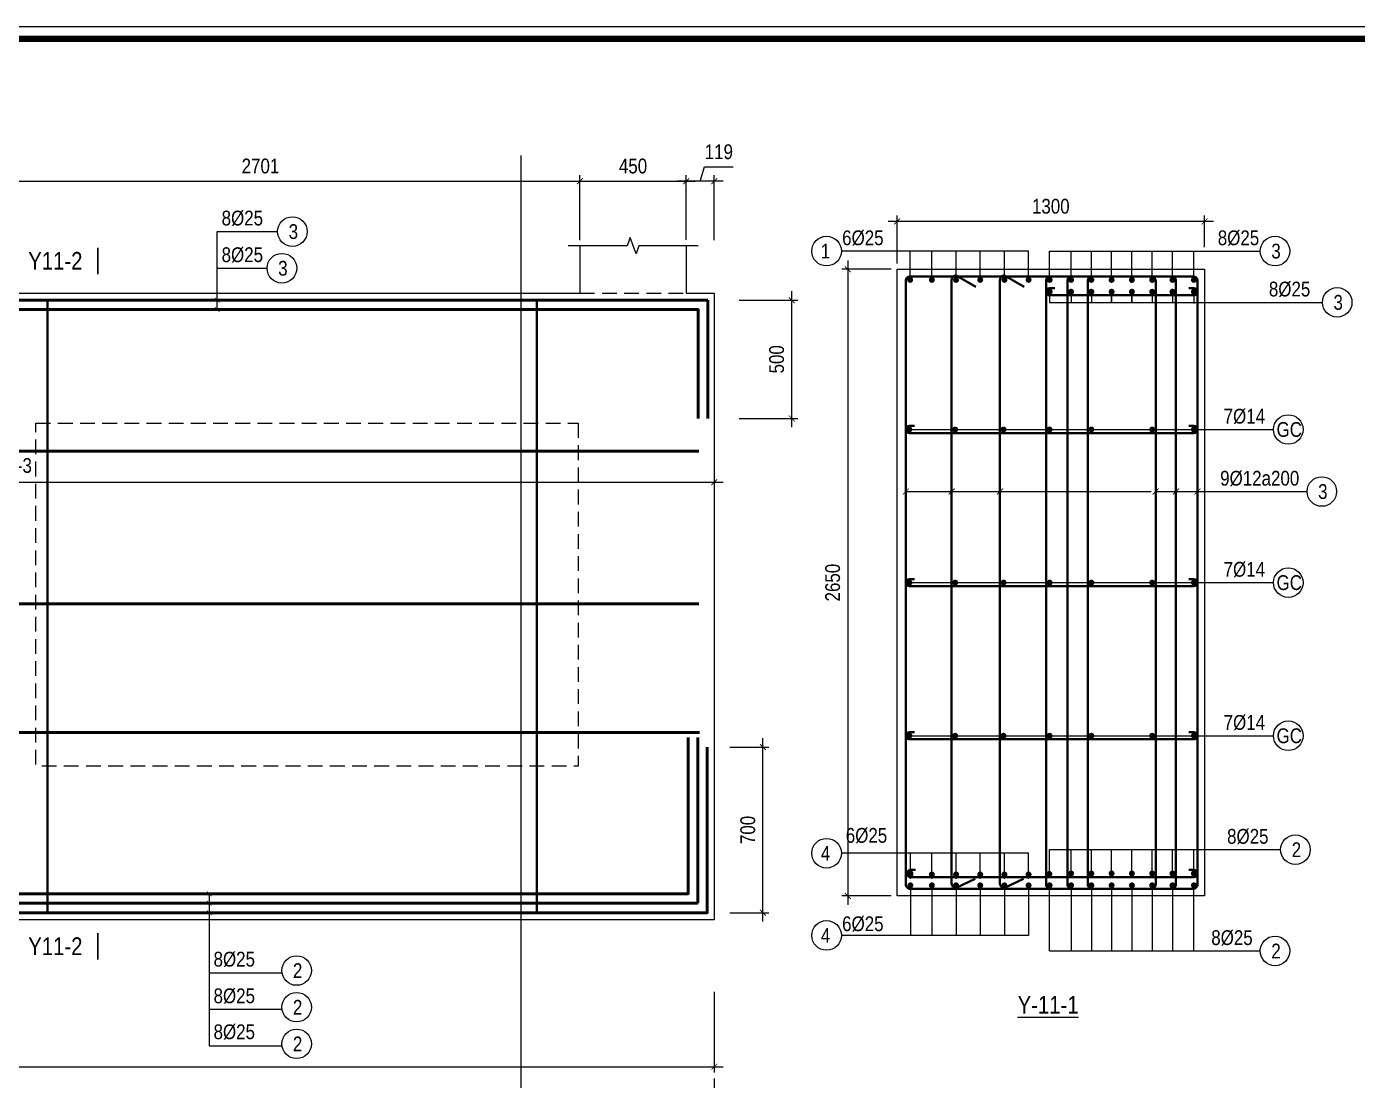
# Model space of a CAD drawing. Header units: millimetres. Extents: x 3014920 to 3563667, y -1638653 to -1356471.
# Drawn here: x 3159477 to 3165103, y -1610520 to -1606064 of the extents above; entities that cross this region are included whole.
import ezdxf
from ezdxf.enums import TextEntityAlignment as Align

# ---------------------------------------------------------------- set-up
doc = ezdxf.new("R2010")
doc.units = ezdxf.units.MM
doc.header["$MEASUREMENT"] = 0
doc.header["$PDMODE"] = 2
for name, pattern in [('6 TANG DIEN HINH 14-15$0$ACAD_ISO10W100', [18, 12, -3, 0, -3]), ('ACAD_ISO04W100', [30, 24, -3, 0, -3]), ('HIDDEN', [0.375, 0.25, -0.125])]:
    doc.linetypes.add(name, pattern=pattern)
doc.layers.get('0').update_dxf_attribs({"lineweight": 9})
doc.layers.get('Defpoints').update_dxf_attribs({"color": 10, "lineweight": 0})
for name, color, linetype, lineweight in [('CDAI', 21, 'Continuous', 40), ('CTHEP', 50, 'Continuous', 50), ('DBAO', 90, 'Continuous', 13), ('DGIONG', 130, 'Continuous', 13), ('KTH', 154, 'Continuous', 9), ('Net khuat', 8, 'HIDDEN', 13), ('TEXT', 7, 'Continuous', 15), ('TRUC', 251, 'ACAD_ISO04W100', 9)]:
    doc.layers.add(name, color=color, linetype=linetype, lineweight=lineweight)
doc.styles.add('Star-HelCon', font='VHELVCN_0.TTF')
doc.styles.add('TTP-HelCon', font='VHELVCN_0.TTF')
doc.styles.add('VNI-HELVE-CONDENSE', font='VHELVCN_0.TTF')
doc.dimstyles.new('kc-25', dxfattribs={"dimtxt": 62.5, "dimasz": 20, "dimexe": 20, "dimexo": 50, "dimgap": 25, "dimtad": 3, "dimdec": 0, "dimzin": 0, "dimdsep": 46, "dimtxsty": 'VNI-HELVE-CONDENSE', "dimblk": 'DIM', "dimcen": 2.5, "dimclrd": 256, "dimclre": 154, "dimclrt": 7, "dimaunit": 1, "dimadec": 0, "dimazin": 0, "dimtfac": 1, "dimtdec": 0, "dimtix": 1, "dimtmove": 0, "dimatfit": 3, "dimldrblk": 'DOT', "dimfxl": 1, "dimtolj": 1, "dimtzin": 0, "dimarcsym": 0})
doc.dimstyles.new('TTP-25', dxfattribs={"dimscale": 25, "dimtxt": 2.5, "dimasz": 1, "dimexe": 1, "dimexo": 1, "dimgap": 0.09, "dimtad": 0, "dimdec": 4, "dimrnd": 1, "dimzin": 9, "dimdsep": 46, "dimtxsty": 'TTP-HelCon', "dimblk": 'ARCHTICK', "dimcen": 0.09, "dimdle": 1.5, "dimclrd": 256, "dimclre": 256, "dimclrt": 7, "dimadec": 0, "dimazin": 0, "dimtfac": 1, "dimtdec": 4, "dimtmove": 0, "dimatfit": 3, "dimldrblk": 'ARCHTICK', "dimfxl": 1, "dimtvp": 1, "dimtolj": 1, "dimtzin": 0, "dimarcsym": 0})

# ---------------------------------------------------------------- blocks, each defined once
blk = doc.blocks.new('_ArchTick')
at = {"color": 0, "linetype": 'ByBlock', "const_width": 0.15}
blk.add_lwpolyline([(-0.5, -0.5), (0.5, 0.5)], dxfattribs=at)
blk = doc.blocks.new('*D2740')
at = {"layer": 'Defpoints', "color": 0, "transparency": 16777216}
for p in [(400, 65.3), (10850, 65.3), (400, -475.6)]:
    blk.add_point(p, dxfattribs=at)
at = {"layer": 'KTH', "lineweight": -2, "transparency": 16777216}
for p, q in [((400, 40.3), (400, -500.6)), ((10850, 40.3), (10850, -500.6)), ((10887.5, -475.6), (362.5, -475.6))]:
    blk.add_line(p, q, dxfattribs=at)
at = {"layer": 'KTH', "lineweight": -2, "transparency": 16777216, "xscale": 25, "yscale": 25, "zscale": 25, "rotation": 180}
blk.add_blockref('_ArchTick', (400, -475.6), dxfattribs=at)
at = {"layer": 'KTH', "lineweight": -2, "transparency": 16777216, "xscale": 25, "yscale": 25, "zscale": 25}
blk.add_blockref('_ArchTick', (10850, -475.6), dxfattribs=at)
at = {"layer": 'KTH', "color": 7, "transparency": 16777216, "insert": (5625, -411.7), "char_height": 62.5, "attachment_point": 5, "style": 'TTP-HelCon'}
blk.add_mtext('\\A1;10450', dxfattribs=at)
blk = doc.blocks.new('*D2742')
at = {"layer": 'Defpoints', "color": 0, "transparency": 16777216}
for p in [(11550, 3468.4), (11100, 3194.4), (11550, 3195.4)]:
    blk.add_point(p, dxfattribs=at)
at = {"layer": 'KTH', "lineweight": -2, "transparency": 16777216}
for p, q in [((11100, 3219.4), (11100, 3493.4)), ((11550, 3220.4), (11550, 3493.4)), ((11062.5, 3468.4), (11587.5, 3468.4))]:
    blk.add_line(p, q, dxfattribs=at)
at = {"layer": 'KTH', "lineweight": -2, "transparency": 16777216, "xscale": 25, "yscale": 25, "zscale": 25, "rotation": 180}
blk.add_blockref('_ArchTick', (11100, 3468.4), dxfattribs=at)
at = {"layer": 'KTH', "lineweight": -2, "transparency": 16777216, "xscale": 25, "yscale": 25, "zscale": 25}
blk.add_blockref('_ArchTick', (11550, 3468.4), dxfattribs=at)
at = {"layer": 'KTH', "color": 7, "transparency": 16777216, "insert": (11325, 3532.3), "char_height": 62.5, "attachment_point": 5, "style": 'TTP-HelCon'}
blk.add_mtext('\\A1;450', dxfattribs=at)
blk = doc.blocks.new('*D2744')
at = {"layer": 'Defpoints', "color": 0, "transparency": 16777216}
for p in [(5500, 2445.4), (11668.5, 2392.6), (11668.5, 2195.4)]:
    blk.add_point(p, dxfattribs=at)
at = {"layer": 'KTH', "lineweight": -2, "transparency": 16777216}
for p, q in [((5500, 2420.4), (5500, 2170.4)), ((11668.5, 2367.6), (11668.5, 2170.4)), ((5462.5, 2195.4), (11706, 2195.4))]:
    blk.add_line(p, q, dxfattribs=at)
at = {"layer": 'KTH', "lineweight": -2, "transparency": 16777216, "xscale": 25, "yscale": 25, "zscale": 25, "rotation": 180}
blk.add_blockref('_ArchTick', (5500, 2195.4), dxfattribs=at)
at = {"layer": 'KTH', "lineweight": -2, "transparency": 16777216, "xscale": 25, "yscale": 25, "zscale": 25}
blk.add_blockref('_ArchTick', (11668.5, 2195.4), dxfattribs=at)
at = {"layer": 'KTH', "color": 7, "transparency": 16777216, "insert": (8584.3, 2265.3), "char_height": 62.5, "attachment_point": 5, "style": 'TTP-HelCon'}
blk.add_mtext('\\A1;6Þ12a200-3', dxfattribs=at)
blk = doc.blocks.new('*D2747')
at = {"layer": 'Defpoints', "color": 0, "transparency": 16777216}
for p in [(10850, -334.5), (11668.5, -300.6), (11668.5, -475.6)]:
    blk.add_point(p, dxfattribs=at)
at = {"layer": 'KTH', "lineweight": -2, "transparency": 16777216}
for p, q in [((11668.5, -325.6), (11668.5, -500.6)), ((10850, -359.5), (10850, -500.6)), ((10812.5, -475.6), (11706, -475.6))]:
    blk.add_line(p, q, dxfattribs=at)
at = {"layer": 'KTH', "lineweight": -2, "transparency": 16777216, "xscale": 25, "yscale": 25, "zscale": 25, "rotation": 180}
blk.add_blockref('_ArchTick', (10850, -475.6), dxfattribs=at)
at = {"layer": 'KTH', "lineweight": -2, "transparency": 16777216, "xscale": 25, "yscale": 25, "zscale": 25}
blk.add_blockref('_ArchTick', (11668.5, -475.6), dxfattribs=at)
at = {"layer": 'KTH', "color": 7, "transparency": 16777216, "insert": (11259.3, -411.7), "char_height": 62.5, "attachment_point": 5, "style": 'TTP-HelCon'}
blk.add_mtext('\\A1;819', dxfattribs=at)
blk = doc.blocks.new('*D2748')
at = {"layer": 'Defpoints', "color": 0, "transparency": 16777216}
for p in [(5500, 95.3), (11668.5, 65.3), (11668.5, -275.6)]:
    blk.add_point(p, dxfattribs=at)
at = {"layer": 'KTH', "lineweight": -2, "transparency": 16777216}
for p, q in [((5500, 70.3), (5500, -300.6)), ((11668.5, 40.3), (11668.5, -300.6)), ((5462.5, -275.6), (11706, -275.6))]:
    blk.add_line(p, q, dxfattribs=at)
at = {"layer": 'KTH', "lineweight": -2, "transparency": 16777216, "xscale": 25, "yscale": 25, "zscale": 25, "rotation": 180}
blk.add_blockref('_ArchTick', (5500, -275.6), dxfattribs=at)
at = {"layer": 'KTH', "lineweight": -2, "transparency": 16777216, "xscale": 25, "yscale": 25, "zscale": 25}
blk.add_blockref('_ArchTick', (11668.5, -275.6), dxfattribs=at)
at = {"layer": 'KTH', "color": 7, "transparency": 16777216, "insert": (8584.3, -211.8), "char_height": 62.5, "attachment_point": 5, "style": 'TTP-HelCon'}
blk.add_mtext('\\A1;6169', dxfattribs=at)
blk = doc.blocks.new('DIM')
h = blk.add_hatch(color=1)
h.paths.add_polyline_path([(0.49, 0.29, 1), (0.29, 0.49), (-0.19, 0), (0.19, 0)])
h.paths.add_polyline_path([(0.19, 0), (-0.19, 0), (-0.49, -0.29, 1), (-0.29, -0.49)])
at = {"color": 9}
for p, q in [((-0.19, 0), (-1.5, 0)), ((0.19, 0), (1.5, 0))]:
    blk.add_line(p, q, dxfattribs=at)
at = {"color": 1}
for p, q in [((-0.49, -0.29), (0.29, 0.49)), ((-0.29, -0.49), (0.49, 0.29)), ((-0.19, 0), (0.19, 0))]:
    blk.add_line(p, q, dxfattribs=at)
blk.add_arc((-0.39, -0.39), 0.138, 135, 315, dxfattribs=at)
blk = doc.blocks.new('*D2750')
at = {"layer": 'Defpoints', "color": 0, "transparency": 16777216}
for p in [(11100, 3468.4), (8399.5, 3194.4), (11100, 3194.4)]:
    blk.add_point(p, dxfattribs=at)
at = {"layer": 'KTH', "lineweight": -2, "transparency": 16777216}
for p, q in [((8399.5, 3219.4), (8399.5, 3493.4)), ((11100, 3219.4), (11100, 3493.4)), ((8362, 3468.4), (11137.5, 3468.4))]:
    blk.add_line(p, q, dxfattribs=at)
at = {"layer": 'KTH', "lineweight": -2, "transparency": 16777216, "xscale": 25, "yscale": 25, "zscale": 25, "rotation": 180}
blk.add_blockref('_ArchTick', (8399.5, 3468.4), dxfattribs=at)
at = {"layer": 'KTH', "lineweight": -2, "transparency": 16777216, "xscale": 25, "yscale": 25, "zscale": 25}
blk.add_blockref('_ArchTick', (11100, 3468.4), dxfattribs=at)
at = {"layer": 'KTH', "color": 7, "transparency": 16777216, "insert": (9749.7, 3532.3), "char_height": 62.5, "attachment_point": 5, "style": 'TTP-HelCon'}
blk.add_mtext('\\A1;2701', dxfattribs=at)
blk = doc.blocks.new('*D2751')
at = {"layer": 'Defpoints', "color": 0, "transparency": 16777216}
for p in [(11550, 3468.4), (11550, 3195.4), (11668.5, 3194.4)]:
    blk.add_point(p, dxfattribs=at)
at = {"layer": 'KTH', "lineweight": -2, "transparency": 16777216}
for p, q in [((11550, 3220.4), (11550, 3493.4)), ((11609.3, 3468.4), (11627.3, 3528.7)), ((11627.3, 3528.7), (11748.2, 3528.7)), ((11668.5, 3219.4), (11668.5, 3493.4)), ((11706, 3468.4), (11512.5, 3468.4))]:
    blk.add_line(p, q, dxfattribs=at)
at = {"layer": 'KTH', "lineweight": -2, "transparency": 16777216, "xscale": 25, "yscale": 25, "zscale": 25, "rotation": 180}
blk.add_blockref('_ArchTick', (11550, 3468.4), dxfattribs=at)
at = {"layer": 'KTH', "lineweight": -2, "transparency": 16777216, "xscale": 25, "yscale": 25, "zscale": 25}
blk.add_blockref('_ArchTick', (11668.5, 3468.4), dxfattribs=at)
at = {"layer": 'KTH', "color": 7, "transparency": 16777216, "insert": (11687.8, 3592.6), "char_height": 62.5, "attachment_point": 5, "style": 'TTP-HelCon'}
blk.add_mtext('\\A1;119', dxfattribs=at)
blk = doc.blocks.new('*D2755')
at = {"layer": 'Defpoints', "color": 0, "transparency": 16777216}
for p in [(11748.4, 2965.4), (11996, 2965.4), (11748.4, 2465.4)]:
    blk.add_point(p, dxfattribs=at)
at = {"layer": 'KTH', "lineweight": -2, "transparency": 16777216}
for p, q in [((11996, 2427.9), (11996, 3002.9)), ((11773.4, 2965.4), (12021, 2965.4)), ((11773.4, 2465.4), (12021, 2465.4))]:
    blk.add_line(p, q, dxfattribs=at)
at = {"layer": 'KTH', "lineweight": -2, "transparency": 16777216, "xscale": 25, "yscale": 25, "zscale": 25}
for p, rotation in [((11996, 2965.4), 90), ((11996, 2465.4), 270)]:
    blk.add_blockref('_ArchTick', p, dxfattribs=dict(at, rotation=rotation))
at = {"layer": 'KTH', "color": 7, "transparency": 16777216, "insert": (11932.2, 2715.4), "char_height": 62.5, "attachment_point": 5, "rotation": 90, "style": 'TTP-HelCon'}
blk.add_mtext('\\A1;500', dxfattribs=at)
blk = doc.blocks.new('*D2756')
at = {"layer": 'Defpoints', "color": 0, "transparency": 16777216}
for p in [(11709.3, 1075.4), (11874.1, 1075.4), (11709.3, 375.4)]:
    blk.add_point(p, dxfattribs=at)
at = {"layer": 'KTH', "lineweight": -2, "transparency": 16777216}
for p, q in [((11734.3, 1075.4), (11899.1, 1075.4)), ((11874.1, 337.9), (11874.1, 1112.9)), ((11734.3, 375.4), (11899.1, 375.4))]:
    blk.add_line(p, q, dxfattribs=at)
at = {"layer": 'KTH', "lineweight": -2, "transparency": 16777216, "xscale": 25, "yscale": 25, "zscale": 25}
for p, rotation in [((11874.1, 1075.4), 90), ((11874.1, 375.4), 270)]:
    blk.add_blockref('_ArchTick', p, dxfattribs=dict(at, rotation=rotation))
at = {"layer": 'KTH', "color": 7, "transparency": 16777216, "insert": (11810.3, 725.4), "char_height": 62.5, "attachment_point": 5, "rotation": 90, "style": 'TTP-HelCon'}
blk.add_mtext('\\A1;700', dxfattribs=at)
blk = doc.blocks.new('MC')
at = {"layer": 'CTHEP', "const_width": 10, "elevation": 0}
blk.add_lwpolyline([(36.4, 150), (36.4, 0)], dxfattribs=at)
at = {"layer": 'TEXT', "style": 'TTP-HelCon'}
blk.add_attdef('A', text='', height=100, dxfattribs=at).set_placement((-50, 25.5), align=Align.RIGHT)
blk = doc.blocks.new('*D93')
at = {"layer": 'Defpoints', "color": 0, "ltscale": 500, "transparency": 16777216}
for p in [(3163157.1, -1607089.9), (3162948.9, -1609739.9), (3163157.1, -1609739.9)]:
    blk.add_point(p, dxfattribs=at)
at = {"layer": 'KTH', "lineweight": -2, "ltscale": 500, "transparency": 16777216}
for p, q in [((3163132.1, -1607089.9), (3162923.9, -1607089.9)), ((3162948.9, -1607052.4), (3162948.9, -1609777.4)), ((3163132.1, -1609739.9), (3162923.9, -1609739.9))]:
    blk.add_line(p, q, dxfattribs=at)
at = {"layer": 'KTH', "lineweight": -2, "ltscale": 500, "transparency": 16777216, "xscale": 25, "yscale": 25, "zscale": 25}
for p, rotation in [((3162948.9, -1607089.9), 90), ((3162948.9, -1609739.9), 270)]:
    blk.add_blockref('_ArchTick', p, dxfattribs=dict(at, rotation=rotation))
at = {"layer": 'KTH', "color": 7, "ltscale": 500, "transparency": 16777216, "insert": (3162885, -1608414.9), "char_height": 62.5, "attachment_point": 5, "rotation": 90, "style": 'TTP-HelCon'}
blk.add_mtext('\\A1;2650', dxfattribs=at)
blk = doc.blocks.new('*D94')
at = {"layer": 'Defpoints', "color": 0, "ltscale": 500, "transparency": 16777216}
for p in [(3163157.1, -1606887.7), (3164457.1, -1607020.9), (3163157.1, -1607089.9)]:
    blk.add_point(p, dxfattribs=at)
at = {"layer": 'KTH', "lineweight": -2, "ltscale": 500, "transparency": 16777216}
for p, q in [((3163157.1, -1607064.9), (3163157.1, -1606862.7)), ((3164457.1, -1606995.9), (3164457.1, -1606862.7)), ((3164494.6, -1606887.7), (3163119.6, -1606887.7))]:
    blk.add_line(p, q, dxfattribs=at)
at = {"layer": 'KTH', "lineweight": -2, "ltscale": 500, "transparency": 16777216, "xscale": 25, "yscale": 25, "zscale": 25, "rotation": 180}
blk.add_blockref('_ArchTick', (3163157.1, -1606887.7), dxfattribs=at)
at = {"layer": 'KTH', "lineweight": -2, "ltscale": 500, "transparency": 16777216, "xscale": 25, "yscale": 25, "zscale": 25}
blk.add_blockref('_ArchTick', (3164457.1, -1606887.7), dxfattribs=at)
at = {"layer": 'KTH', "color": 7, "ltscale": 500, "transparency": 16777216, "insert": (3163807.1, -1606823.8), "char_height": 62.5, "attachment_point": 5, "style": 'TTP-HelCon'}
blk.add_mtext('\\A1;1300', dxfattribs=at)
blk = doc.blocks.new('CHG_XX_Khung ten')
blk.add_lwpolyline([(15, 579), (826, 579), (826, 15), (15, 15)], close=True)
at = {"color": 4, "linetype": 'Continuous', "const_width": 1}
blk.add_lwpolyline([(17, 577), (824, 577), (824, 17), (17, 17)], close=True, dxfattribs=at)
blk = doc.blocks.new('2Y-11')
at = {"layer": 'CDAI'}
for points in [[(8849.47963, 2965.4235), (8849.47963, 375.4235)], [(10918.52429, 2965.4235), (10918.52429, 375.4235)]]:
    blk.add_lwpolyline(points, dxfattribs=at)
at = {"layer": 'CTHEP'}
for p, q in [((11640.9723, 2965.4235), (11640.9723, 2465.4235)), ((11598.5243, 415.4235), (11598.5243, 1115.74978)), ((9493.00391, 415.4235), (11598.5243, 415.4235))]:
    blk.add_line(p, q, dxfattribs=at)
for points in [[(23.38227, 2965.4235), (11640.9723, 2965.4235)], [(23.38227, 2925.4235), (11455.44986, 2925.4235)], [(11417.49783, 2925.4235), (11600.9723, 2925.4235), (11600.9723, 2465.4235)], [(59.91365, 2326.3333), (11603.23858, 2326.3333)], [(59.91365, 1681.3333), (11603.24479, 1681.3333)], [(55.23304, 1136.72832), (11605.79946, 1136.72832)], [(24.54176, 375.4235), (11638.5243, 375.4235), (11638.5243, 1075.4235)], [(4050, 455.4235), (11558.5243, 455.42351), (11558.5243, 1115.74978)], [(4050, 415.4235), (9493.00391, 415.4235)]]:
    blk.add_lwpolyline(points, dxfattribs=at)
at = {"layer": 'DBAO', "linetype": 'Continuous'}
for p, q in [((11100, 3195.4235), (11100, 2995.4235)), ((11549.9925, 3195.4235), (11549.9925, 2995.4235)), ((8399.4796, 2995.4235), (10396.90921, 2995.4235)), ((10396.90921, 2995.4235), (11100, 2995.4235)), ((11549.9925, 2995.4235), (11668.5243, 2995.4235))]:
    blk.add_line(p, q, dxfattribs=at)
at = {"layer": 'DBAO', "linetype": 'Continuous', "flags": 128}
blk.add_lwpolyline([(11668.5243, 2995.4235), (11668.5243, 345.4235), (0, 345.4235)], dxfattribs=at)
at = {"layer": 'DGIONG', "linetype": 'Continuous', "flags": 128}
blk.add_lwpolyline([(11599.9925, 3195.4235), (11349.98875, 3195.4235), (11337.48875, 3161.08003), (11312.48875, 3229.76697), (11299.98875, 3195.4235), (11049.985, 3195.4235)], dxfattribs=at)
at = {"layer": 'DGIONG'}
for centre in [(9884.70074, 3255.46483), (9840.39827, 3100.48383), (9902.66529, 130.95192), (9902.66529, -24.02908), (9902.66524, -179.01009)]:
    blk.add_circle(centre, 62.5, dxfattribs=at)
at = {"layer": 'Net khuat', "ltscale": 250}
for p, q in [((9857.20009, 2995.4235), (9857.20759, 2995.4235)), ((11100, 2995.4235), (11549.985, 2995.4235)), ((11549.985, 2995.4235), (11549.9925, 2995.4235)), ((8799.47963, 2445.4235), (11093.52429, 2445.4235))]:
    blk.add_line(p, q, dxfattribs=at)
at = {"layer": 'Net khuat', "ltscale": 250, "flags": 128}
blk.add_lwpolyline([(11093.52429, 2445.4235), (11093.52429, 995.4235), (8799.47963, 995.4235), (8799.47963, 2445.4235)], dxfattribs=at)
at = {"layer": 'TRUC', "linetype": '6 TANG DIEN HINH 14-15$0$ACAD_ISO10W100', "ltscale": 1250}
blk.add_lwpolyline([(10850, 3577.22666), (10850, -195.47409)], dxfattribs=at)
at = {"xscale": 0.75, "yscale": 0.75, "zscale": 0.75}
for p in [(9034.57319, 3074.92974), (9034.57319, 177.04352)]:
    blk.add_blockref('MC', p, dxfattribs=at).add_auto_attribs({'A': 'Y11-2'})
at = {"layer": 'TEXT', "style": 'TTP-HelCon'}
for p in [(9585.47989, 3281.31778, 0), (9585.47989, 3126.33678, 0), (9551.38754, 147.70115, 0), (9551.38754, -7.27985, 0), (9551.38754, -159.35014, 0)]:
    blk.add_text('8Þ25', height=62.5, dxfattribs=at).set_placement(p)
at = {"layer": 'TEXT', "style": 'Star-HelCon'}
for s, p in [('3', (9888.86741, 3255.46483)), ('3', (9844.56493, 3100.48383)), ('2', (9906.83196, 130.95192)), ('2', (9906.83196, -24.02908)), ('2', (9906.8319, -179.01009))]:
    blk.add_text(s, height=62.5, dxfattribs=at).set_placement(p, align=Align.MIDDLE)
at = {"layer": 'KTH'}
for base, p1, p2, picture, middle in [((11549.9925, 3468.4328), (11668.5243, 3194.42819), (11549.9925, 3195.4235), '*D2751', (11629.5959, 3592.5578)), ((11099.9925, 3468.4328), (8399.4796, 3194.42819), (11099.9925, 3194.42819), '*D2750', (9749.73605, 3532.26614)), ((11668.5243, -475.57134), (10850, -334.51339), (11668.5243, -300.6156), '*D2747', (11259.26215, -411.73801))]:
    dim = blk.add_linear_dim(base=base, p1=p1, p2=p2, angle=180, dimstyle='TTP-25', override={"dimtmove": 1}, dxfattribs=at)
    dim.commit()
    dim.dimension.update_dxf_attribs({"geometry": picture, "text_midpoint": middle})
for base, p1, p2, picture, middle in [((11549.9925, 3468.4328), (11099.9925, 3194.42819), (11549.9925, 3195.4235), '*D2742', (11324.9925, 3532.26614)), ((400, -475.57134), (10850, 65.32625), (400, 65.32625), '*D2740', (5625, -411.73801)), ((11668.5243, -275.6156), (5500, 95.32625), (11668.5243, 65.32625), '*D2748', (8584.26215, -211.78227))]:
    dim = blk.add_linear_dim(base=base, p1=p1, p2=p2, dimstyle='TTP-25', override={"dimtmove": 1}, dxfattribs=at)
    dim.commit()
    dim.dimension.update_dxf_attribs({"geometry": picture, "text_midpoint": middle})
for p1, p2, distance, picture, middle in [((11748.3963, 2465.4235), (11748.3963, 2965.4235), -247.603, '*D2755', (11932.16597, 2715.4235)), ((11709.2718, 375.4235), (11709.2718, 1075.4235), -164.8515, '*D2756', (11810.28997, 725.4235))]:
    dim = blk.add_aligned_dim(p1=p1, p2=p2, distance=distance, dimstyle='TTP-25', override={"dimtmove": 1}, dxfattribs=at)
    dim.commit()
    dim.dimension.update_dxf_attribs({"geometry": picture, "text_midpoint": middle})
dim = blk.add_linear_dim(base=(11668.5243, 2195.4235), p1=(5500, 2445.4235), p2=(11668.5243, 2392.56017), text='6Þ12a200-3', dimstyle='TTP-25', override={"dimtmove": 1}, dxfattribs=at)
dim.commit()
dim.dimension.update_dxf_attribs({"geometry": '*D2744', "text_midpoint": (8584.26215, 2265.34016)})
at = {"layer": 'DGIONG'}
for points in [[(9566.96804, 2965.4235), (9566.96786, 3255.46483), (9822.20074, 3255.46483)], [(9566.96809, 2925.4235), (9566.96786, 3100.48383), (9777.89827, 3100.48383)], [(9532.87565, 455.4235), (9532.87551, 121.84821), (9840.83187, 121.84821)], [(9532.87565, 415.4235), (9532.87551, -33.13279), (9840.83187, -33.13279)], [(9532.87562, 375.4235), (9532.87546, -188.1138), (9840.83181, -188.1138)]]:
    blk.add_leader(points, dimstyle='kc-25', override={"dimtad": 0, "dimldrblk": 'ArchTick', "dimfxl": 100, "dimarcsym": 1}, dxfattribs=at)

msp = doc.modelspace()

# ---------------------------------------------------------------- linework, layer by layer
at = {"layer": 'CDAI'}
for points in [[(3164408.3467, -1607119.91684), (3163212.8467, -1607119.91684, 0.4142135624), (3163194.0967, -1607138.66684), (3163194.0967, -1609691.16684, 0.4142135624), (3163212.8467, -1609709.91684), (3164408.3467, -1609709.91684, 0.4142135624), (3164427.0967, -1609691.16684), (3164427.0967, -1607138.66684, 0.4142135624)], [(3163805.8467, -1607119.91684), (3164408.3467, -1607119.91684, -0.4142135624), (3164427.0967, -1607138.66684), (3164427.0967, -1609691.16684, -0.4142135624), (3164408.3467, -1609709.91684), (3163805.8467, -1609709.91684, -0.4142135624), (3163787.0967, -1609691.16684), (3163787.0967, -1607138.66684, -0.4142135624)], [(3163896.56098, -1607119.91684), (3164231.91813, -1607119.91684, -0.4142135624), (3164250.66813, -1607138.66684), (3164250.66813, -1609691.16684, -0.4142135624), (3164231.91813, -1609709.91684), (3163896.56098, -1609709.91684, -0.4142135624), (3163877.81098, -1609691.16684), (3163877.81098, -1607138.66684, -0.4142135624)], [(3164317.63241, -1607119.91684), (3163982.27527, -1607119.91684, 0.4142135624), (3163963.52527, -1607138.66684), (3163963.52527, -1609691.16684, 0.4142135624), (3163982.27527, -1609709.91684), (3164317.63241, -1609709.91684, 0.4142135624), (3164336.38241, -1609691.16684), (3164336.38241, -1607138.66684, 0.4142135624)]]:
    msp.add_lwpolyline(points, format="xyb", close=True, dxfattribs=at)
for points in [[(3163490.70601, -1607164.28743), (3163406.54119, -1607116.16684, 0.4142135624), (3163387.79119, -1607134.91684), (3163387.79119, -1609687.41684, 0.4142135624), (3163406.54119, -1609706.16684), (3163487.20714, -1609667.74676)], [(3163695.15051, -1607164.28743), (3163610.98569, -1607116.16684, 0.4142135624), (3163592.23569, -1607134.91684), (3163592.23569, -1609687.41684, 0.4142135624), (3163610.98569, -1609706.16684), (3163691.65163, -1609667.74676)], [(3163824.01669, -1607169.91684), (3163802.0967, -1607169.91684, 0.4142135624), (3163787.0967, -1607184.91684, 0.4142135624), (3163802.0967, -1607199.91684), (3164412.0967, -1607199.91684, 0.4142135624), (3164427.0967, -1607184.91684, 0.4142135624), (3164412.0967, -1607169.91684), (3164390.17671, -1607169.91684)], [(3163231.01669, -1607752.41684), (3163209.0967, -1607752.41684, 0.4142135624), (3163194.0967, -1607767.41684, 0.4142135624), (3163209.0967, -1607782.41684), (3164412.0967, -1607782.41684, 0.4142135624), (3164427.0967, -1607767.41684, 0.4142135624), (3164412.0967, -1607752.41684), (3164390.17671, -1607752.41684)], [(3163231.01669, -1608399.91684), (3163209.0967, -1608399.91684, 0.4142135624), (3163194.0967, -1608414.91684, 0.4142135624), (3163209.0967, -1608429.91684), (3164412.0967, -1608429.91684, 0.4142135624), (3164427.0967, -1608414.91684, 0.4142135624), (3164412.0967, -1608399.91684), (3164390.17671, -1608399.91684)], [(3163231.01669, -1609047.41684), (3163209.0967, -1609047.41684, 0.4142135624), (3163194.0967, -1609062.41684, 0.4142135624), (3163209.0967, -1609077.41684), (3164412.0967, -1609077.41684, 0.4142135624), (3164427.0967, -1609062.41684, 0.4142135624), (3164412.0967, -1609047.41684), (3164390.17671, -1609047.41684)], [(3163235.51681, -1609629.91684), (3163213.59682, -1609629.91684, 0.4142135624), (3163198.59682, -1609644.91684, 0.4142135624), (3163213.59682, -1609659.91684), (3164412.0967, -1609659.91684, 0.4142135624), (3164427.0967, -1609644.91684, 0.4142135624), (3164412.0967, -1609629.91684), (3164390.17671, -1609629.91684)]]:
    msp.add_lwpolyline(points, format="xyb", dxfattribs=at)
at = {"layer": 'CTHEP', "const_width": 12.5}
for points in [[(3163206.00814, -1607134.91684, 1), (3163218.50814, -1607134.91684, 1)], [(3163298.06894, -1607134.91684, 1), (3163310.56894, -1607134.91684, 1)], [(3163400.29119, -1607134.91684, 1), (3163412.79119, -1607134.91684, 1)], [(3163502.51344, -1607134.91684, 1), (3163515.01344, -1607134.91684, 1)], [(3163604.73569, -1607134.91684, 1), (3163617.23569, -1607134.91684, 1)], [(3163706.95794, -1607134.91684, 1), (3163719.45794, -1607134.91684, 1)], [(3163795.8467, -1607134.91684, 1), (3163808.3467, -1607134.91684, 1)], [(3163886.56098, -1607134.91684, -1), (3163899.06098, -1607134.91684, -1)], [(3163972.27527, -1607134.91684, -1), (3163984.77527, -1607134.91684, -1)], [(3164057.98955, -1607134.91684, -1), (3164070.48955, -1607134.91684, -1)], [(3164156.20384, -1607134.91684, 1), (3164143.70384, -1607134.91684, 1)], [(3164241.91813, -1607134.91684, 1), (3164229.41813, -1607134.91684, 1)], [(3164327.63241, -1607134.91684, 1), (3164315.13241, -1607134.91684, 1)], [(3164405.8467, -1607134.91684, 1), (3164418.3467, -1607134.91684, 1)], [(3163795.8467, -1607184.91684, 1), (3163808.3467, -1607184.91684, 1)], [(3163886.56098, -1607184.91684, -1), (3163899.06098, -1607184.91684, -1)], [(3163972.27527, -1607184.91684, -1), (3163984.77527, -1607184.91684, -1)], [(3164057.98955, -1607184.91684, -1), (3164070.48955, -1607184.91684, -1)], [(3164143.70384, -1607184.91684, -1), (3164156.20384, -1607184.91684, -1)], [(3164241.91813, -1607184.91684, 1), (3164229.41813, -1607184.91684, 1)], [(3164315.13241, -1607184.91684, -1), (3164327.63241, -1607184.91684, -1)], [(3164405.8467, -1607184.91684, 1), (3164418.3467, -1607184.91684, 1)], [(3163202.8467, -1607767.41684, 1), (3163215.3467, -1607767.41684, 1)], [(3163396.54119, -1607767.41684, 1), (3163409.04119, -1607767.41684, 1)], [(3163600.98569, -1607767.41684, 1), (3163613.48569, -1607767.41684, 1)], [(3163795.8467, -1607767.41684, 1), (3163808.3467, -1607767.41684, 1)], [(3163972.27527, -1607767.41684, 1), (3163984.77527, -1607767.41684, 1)], [(3164229.41813, -1607767.41684, 1), (3164241.91813, -1607767.41684, 1)], [(3164405.8467, -1607767.41684, 1), (3164418.3467, -1607767.41684, 1)], [(3163202.8467, -1608414.91684, 1), (3163215.3467, -1608414.91684, 1)], [(3163396.54119, -1608414.91684, 1), (3163409.04119, -1608414.91684, 1)], [(3163600.98569, -1608414.91684, 1), (3163613.48569, -1608414.91684, 1)], [(3163795.8467, -1608414.91684, 1), (3163808.3467, -1608414.91684, 1)], [(3163972.27527, -1608414.91684, 1), (3163984.77527, -1608414.91684, 1)], [(3164229.41813, -1608414.91684, 1), (3164241.91813, -1608414.91684, 1)], [(3164405.8467, -1608414.91684, 1), (3164418.3467, -1608414.91684, 1)], [(3163202.8467, -1609062.41684, 1), (3163215.3467, -1609062.41684, 1)], [(3163396.54119, -1609062.41684, 1), (3163409.04119, -1609062.41684, 1)], [(3163600.98569, -1609062.41684, 1), (3163613.48569, -1609062.41684, 1)], [(3163795.8467, -1609062.41684, 1), (3163808.3467, -1609062.41684, 1)], [(3163972.27527, -1609062.41684, 1), (3163984.77527, -1609062.41684, 1)], [(3164229.41813, -1609062.41684, 1), (3164241.91813, -1609062.41684, 1)], [(3164405.8467, -1609062.41684, 1), (3164418.3467, -1609062.41684, 1)], [(3163207.34682, -1609644.91684, -1), (3163219.84682, -1609644.91684, -1)], [(3163886.56098, -1609644.91684, -1), (3163899.06098, -1609644.91684, -1)], [(3163972.27527, -1609644.91684, 1), (3163984.77527, -1609644.91684, 1)], [(3164057.98955, -1609644.91684, 1), (3164070.48955, -1609644.91684, 1)], [(3164156.20384, -1609644.91684, -1), (3164143.70384, -1609644.91684, -1)], [(3164241.91813, -1609644.91684, -1), (3164229.41813, -1609644.91684, -1)], [(3164315.13241, -1609644.91684, -1), (3164327.63241, -1609644.91684, -1)], [(3164405.8467, -1609644.91684, -1), (3164418.3467, -1609644.91684, -1)], [(3163207.34682, -1609694.91684, 1), (3163219.84682, -1609694.91684, 1)], [(3163298.06894, -1609694.91684, 1), (3163310.56894, -1609694.91684, 1)], [(3163400.29119, -1609694.91684, 1), (3163412.79119, -1609694.91684, 1)], [(3163502.51344, -1609694.91684, 1), (3163515.01344, -1609694.91684, 1)], [(3163604.73569, -1609694.91684, 1), (3163617.23569, -1609694.91684, 1)], [(3163706.95794, -1609694.91684, 1), (3163719.45794, -1609694.91684, 1)], [(3163795.8467, -1609694.91684, 1), (3163808.3467, -1609694.91684, 1)], [(3163886.56098, -1609694.91684, 1), (3163899.06098, -1609694.91684, 1)], [(3163972.27527, -1609694.91684, 1), (3163984.77527, -1609694.91684, 1)], [(3164057.98955, -1609694.91684, 1), (3164070.48955, -1609694.91684, 1)], [(3164156.20384, -1609694.91684, -1), (3164143.70384, -1609694.91684, -1)], [(3164241.91813, -1609694.91684, -1), (3164229.41813, -1609694.91684, -1)], [(3164327.63241, -1609694.91684, -1), (3164315.13241, -1609694.91684, -1)], [(3164405.8467, -1609694.91684, 1), (3164418.3467, -1609694.91684, 1)]]:
    msp.add_lwpolyline(points, format="xyb", close=True, dxfattribs=at)
at = {"layer": 'DBAO', "flags": 128}
for points in [[(3163157.0967, -1607089.91684), (3164457.0967, -1607089.91684)], [(3164457.0967, -1607089.91684), (3164457.0967, -1609739.91684), (3163157.0967, -1609739.91684), (3163157.0967, -1607089.91684)]]:
    msp.add_lwpolyline(points, dxfattribs=at)
at = {"layer": 'DGIONG'}
for p, q in [((3163713.20794, -1607013.16684), (3162921.50019, -1607013.16684)), ((3163212.25814, -1607134.91684), (3163212.25814, -1607013.16684)), ((3163304.31894, -1607134.91684), (3163304.31894, -1607013.16684)), ((3163406.54119, -1607134.91684), (3163406.54119, -1607013.16684)), ((3163508.76344, -1607134.91684), (3163508.76344, -1607013.16684)), ((3163610.98569, -1607134.91684), (3163610.98569, -1607013.16684)), ((3163713.20794, -1607134.91684), (3163713.20794, -1607013.16684)), ((3163802.0967, -1607134.91684), (3163802.0967, -1607013.16684)), ((3163802.0967, -1607013.16684), (3164692.69321, -1607013.16684)), ((3163892.81098, -1607134.91684), (3163892.81098, -1607013.16684)), ((3163978.52527, -1607134.91684), (3163978.52527, -1607013.16684)), ((3164235.66813, -1607134.91684), (3164235.66813, -1607013.16684)), ((3164321.38241, -1607134.91684), (3164321.38241, -1607013.16684)), ((3164412.0967, -1607134.91684), (3164412.0967, -1607013.16684)), ((3163802.0967, -1607184.91684), (3163802.0967, -1607229.91684)), ((3163892.81098, -1607184.91684), (3163892.81098, -1607229.91684)), ((3163978.52527, -1607184.91684), (3163978.52527, -1607229.91684)), ((3164064.23955, -1607229.91684), (3164064.23955, -1607182.41684)), ((3164064.23955, -1607184.91684), (3164064.23955, -1607229.91684)), ((3164149.95384, -1607229.91684), (3164149.95384, -1607184.91684)), ((3164149.95384, -1607184.91684), (3164149.95384, -1607229.91684)), ((3164235.66813, -1607184.91684), (3164235.66813, -1607229.91684)), ((3164321.38241, -1607184.91684), (3164321.38241, -1607229.91684)), ((3164412.0967, -1607184.91684), (3164412.0967, -1607234.91684)), ((3163802.0967, -1607229.91684), (3164955.53423, -1607229.91684)), ((3163209.0967, -1607767.41684), (3164748.65776, -1607767.41684)), ((3163209.0967, -1608414.91684), (3164748.65776, -1608414.91684)), ((3163209.0967, -1609062.41684), (3164748.65776, -1609062.41684)), ((3163802.0967, -1609544.02534), (3164778.84808, -1609544.02534)), ((3163802.0967, -1609644.91684), (3163802.0967, -1609544.02534)), ((3163892.81098, -1609644.91684), (3163892.81098, -1609544.02534)), ((3163978.52527, -1609644.91684), (3163978.52527, -1609544.02534)), ((3164235.66813, -1609644.91684), (3164235.66813, -1609544.02534)), ((3164321.38241, -1609644.91684), (3164321.38241, -1609544.02534)), ((3164412.0967, -1609644.91684), (3164412.0967, -1609544.02534)), ((3163213.59682, -1609694.91684), (3163213.59682, -1609906.7238)), ((3163304.31894, -1609694.91684), (3163304.31894, -1609906.7238)), ((3163406.54119, -1609694.91684), (3163406.54119, -1609906.7238)), ((3163508.76344, -1609694.91684), (3163508.76344, -1609906.7238)), ((3163610.98569, -1609694.91684), (3163610.98569, -1609906.7238)), ((3163713.20794, -1609694.91684), (3163713.20794, -1609906.7238)), ((3163802.0967, -1609972.31866), (3163802.0967, -1609694.91684)), ((3163892.81098, -1609694.91684), (3163892.81098, -1609972.31866)), ((3163978.52527, -1609694.91684), (3163978.52527, -1609972.31866)), ((3164235.66813, -1609694.91684), (3164235.66813, -1609972.31866)), ((3164321.38241, -1609694.91684), (3164321.38241, -1609972.31866)), ((3164412.0967, -1609972.31866), (3164412.0967, -1609694.91684)), ((3163713.20794, -1609906.7238), (3162921.50019, -1609906.7238)), ((3163802.0967, -1609972.31866), (3164692.69321, -1609972.31866))]:
    msp.add_line(p, q, dxfattribs=at)
for centre in [(3162859.00019, -1607013.16684), (3164755.19321, -1607013.16684), (3165018.03423, -1607229.91684), (3164811.15776, -1607767.41684), (3164953.02353, -1608029.76036), (3164811.15776, -1608414.91684), (3164811.15776, -1609062.41684), (3164841.34808, -1609544.02534), (3162859.00019, -1609906.7238), (3164755.19321, -1609972.31866)]:
    msp.add_circle(centre, 62.5, dxfattribs=at)

# ---------------------------------------------------------------- block references
at = {"layer": 'DBAO'}
msp.add_blockref('2Y-11', (3150715.8613, -1610186.05514), dxfattribs=at)

# ---------------------------------------------------------------- texts
at = {"layer": 'TEXT', "style": 'TTP-HelCon'}
for s, p in [('6Þ25', (3162924.88836, -1606988.16684)), ('8Þ25', (3164513.05503, -1606988.16684)), ('8Þ25', (3164729.15497, -1607204.91684)), ('7Þ14', (3164537.82249, -1607742.41684)), ('9Þ12a200', (3164523.17524, -1608004.76036)), ('7Þ14', (3164537.82249, -1608389.91684)), ('7Þ14', (3164537.82249, -1609037.41684)), ('6Þ25', (3162924.88836, -1609888.66753))]:
    msp.add_text(s, height=62.5, dxfattribs=at).set_placement(p)
at = {"layer": 'TEXT', "style": 'Star-HelCon'}
for s, p in [('1', (3162854.83352, -1607013.16684)), ('3', (3164759.35987, -1607013.16684)), ('3', (3165022.2009, -1607229.91684)), ('GC', (3164815.32443, -1607767.41684)), ('3', (3164957.1902, -1608029.76036)), ('GC', (3164815.32443, -1608414.91684)), ('GC', (3164815.32443, -1609062.41684)), ('4', (3162854.83352, -1609906.7238))]:
    msp.add_text(s, height=62.5, dxfattribs=at).set_placement(p, align=Align.MIDDLE)
at = {"layer": 'TEXT', "style": 'TTP-HelCon'}
msp.add_text('%%UY-11-1', height=75, dxfattribs=at).set_placement((3163795.71395, -1610237.64434), align=Align.CENTER)

# ---------------------------------------------------------------- dimensions: what is measured, and where the dimension line sits
at = {"layer": 'KTH', "ltscale": 500}
dim = msp.add_linear_dim(base=(3163157.0967, -1606887.66684), p1=(3164457.0967, -1607020.90489), p2=(3163157.0967, -1607089.91684), dimstyle='TTP-25', dxfattribs=at)
dim.commit()
dim.dimension.update_dxf_attribs({"geometry": '*D94', "text_midpoint": (3163807.0967, -1606823.8335)})
dim = msp.add_linear_dim(base=(3162948.85906, -1609739.91684), p1=(3163157.0967, -1607089.91684), p2=(3163157.0967, -1609739.91684), angle=90, dimstyle='TTP-25', dxfattribs=at)
dim.commit()
dim.dimension.update_dxf_attribs({"geometry": '*D93', "text_midpoint": (3162885.02572, -1608414.91684)})

# ---------------------------------------------------------------- leaders
at = {"layer": 'DGIONG'}
for points in [[(3163194.0967, -1608029.76036), (3163833.9521, -1608029.76036)], [(3163387.79119, -1608029.76036), (3164027.6466, -1608029.76036)], [(3163592.23569, -1608029.76036), (3164232.0911, -1608029.76036)], [(3164250.66813, -1608029.76036), (3164890.52353, -1608029.76036)], [(3164336.38241, -1608029.76036), (3164890.52353, -1608029.76036)], [(3164427.0967, -1608029.76036), (3164890.52353, -1608029.76036)]]:
    msp.add_leader(points, dimstyle='TTP-25', dxfattribs=at)

# ---------------------------------------------------------------- next in the draw order: block references
at = {"color": 5, "xscale": 25.92478421704392, "yscale": 25.92478421704392, "zscale": 25.92478421704392}
msp.add_blockref('CHG_XX_Khung ten', (3149415.08851, -1621074.38806), dxfattribs=at)

# ---------------------------------------------------------------- next in the draw order: linework, layer by layer
at = {"layer": 'CTHEP', "const_width": 12.5}
for points in [[(3163207.34682, -1609648.85913, 1), (3163219.84682, -1609648.85913, 1)], [(3163298.06894, -1609648.85913, 1), (3163310.56894, -1609648.85913, 1)], [(3163400.29119, -1609648.85913, 1), (3163412.79119, -1609648.85913, 1)], [(3163502.51344, -1609648.85913, 1), (3163515.01344, -1609648.85913, 1)], [(3163604.73569, -1609648.85913, 1), (3163617.23569, -1609648.85913, 1)], [(3163706.95794, -1609648.85913, 1), (3163719.45794, -1609648.85913, 1)], [(3163794.61913, -1609646.85398, 1), (3163807.11913, -1609646.85398, 1)]]:
    msp.add_lwpolyline(points, format="xyb", close=True, dxfattribs=at)
at = {"layer": 'DGIONG'}
for p, q in [((3164064.10962, -1607147.39192), (3164064.10962, -1607013.16684)), ((3164149.82391, -1607147.39192), (3164149.82391, -1607013.16684)), ((3163713.20794, -1609559.19917), (3162921.50019, -1609559.19917)), ((3163213.59682, -1609667.86191), (3163213.59682, -1609559.19917)), ((3163304.31894, -1609667.86191), (3163304.31894, -1609559.19917)), ((3163406.54119, -1609667.86191), (3163406.54119, -1609559.19917)), ((3163508.76344, -1609667.86191), (3163508.76344, -1609559.19917)), ((3163610.98569, -1609667.86191), (3163610.98569, -1609559.19917)), ((3163713.20794, -1609667.86191), (3163713.20794, -1609559.19917)), ((3164064.04346, -1609644.91684), (3164064.04346, -1609544.02534)), ((3164149.75775, -1609644.91684), (3164149.75775, -1609544.02534)), ((3164064.23955, -1609694.91684), (3164064.23955, -1609972.31866)), ((3164149.95384, -1609694.91684), (3164149.95384, -1609972.31866))]:
    msp.add_line(p, q, dxfattribs=at)
msp.add_circle((3162859.00019, -1609559.19917), 62.5, dxfattribs=at)

# ---------------------------------------------------------------- next in the draw order: texts
at = {"layer": 'TEXT', "style": 'TTP-HelCon'}
for s, p in [('6Þ25', (3162940.2595, -1609514.91829)), ('8Þ25', (3164552.46881, -1609519.02534)), ('8Þ25', (3164485.55503, -1609947.31866))]:
    msp.add_text(s, height=62.5, dxfattribs=at).set_placement(p)
at = {"layer": 'TEXT', "style": 'Star-HelCon'}
for s, p in [('4', (3162854.83352, -1609559.19917)), ('2', (3164845.51475, -1609544.02534)), ('2', (3164759.35987, -1609972.31866))]:
    msp.add_text(s, height=62.5, dxfattribs=at).set_placement(p, align=Align.MIDDLE)

doc.saveas('drawing.dxf')
